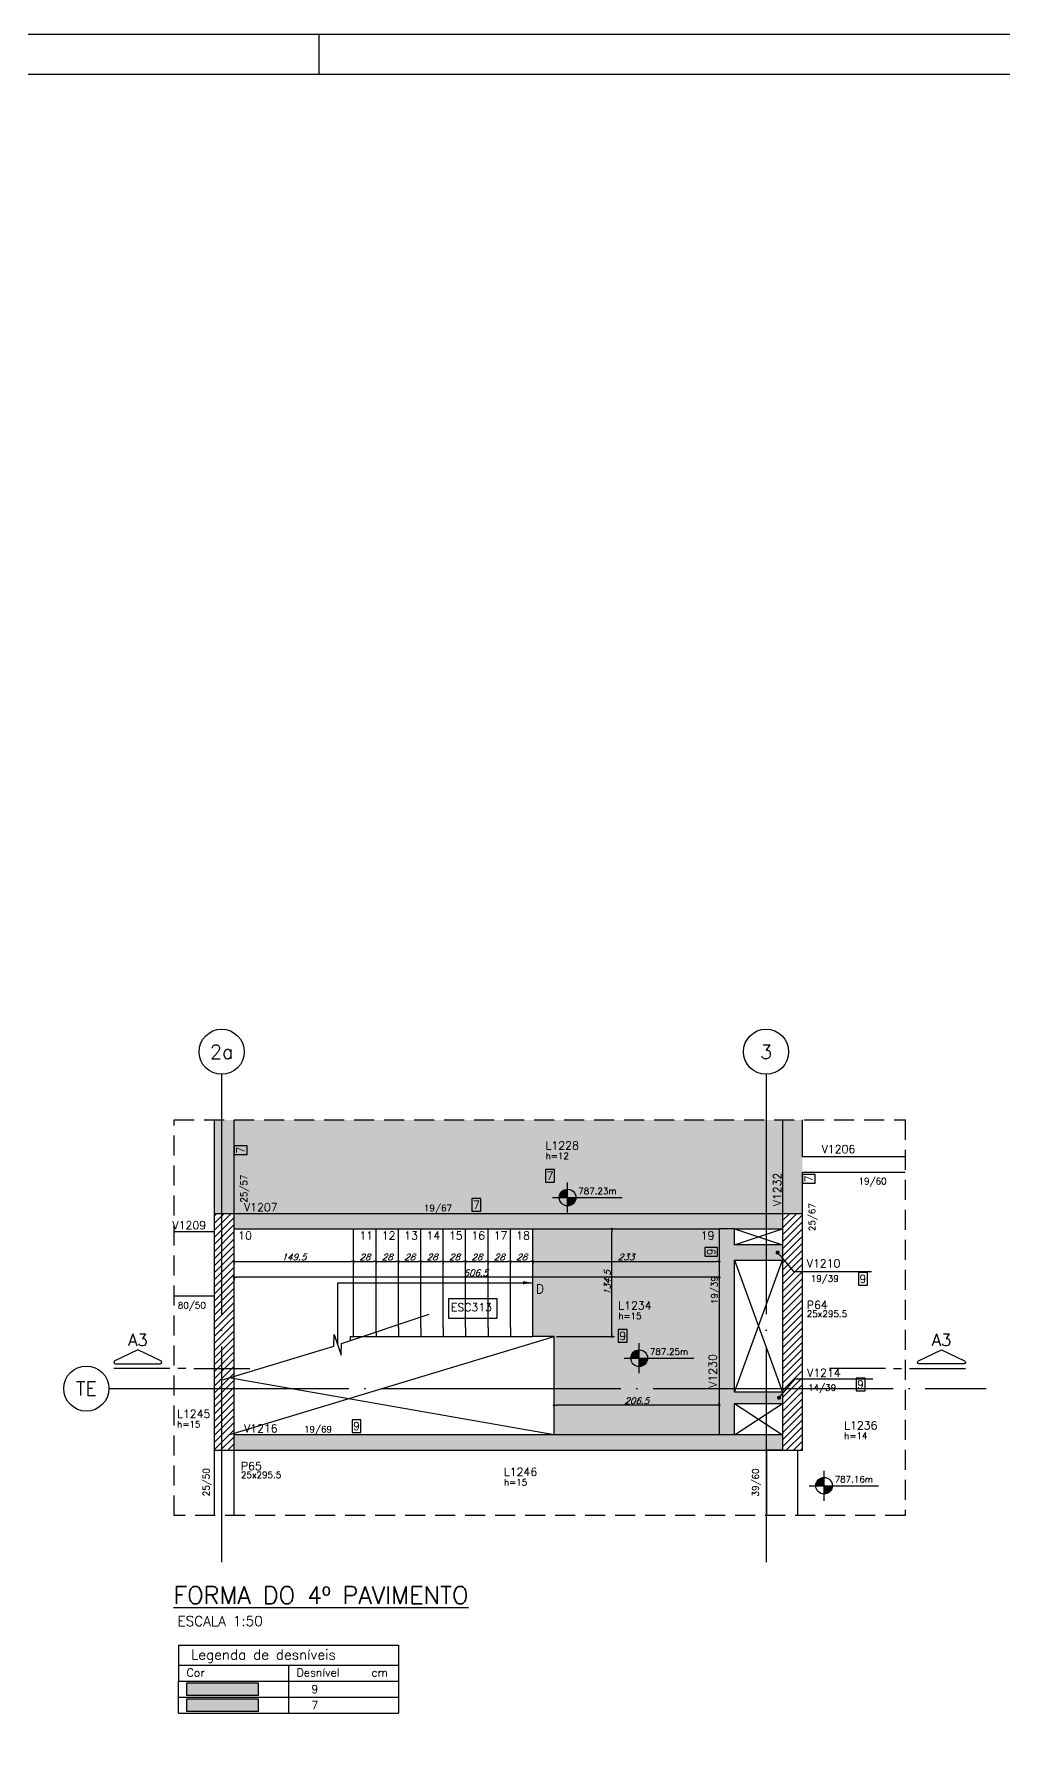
# Model space of a CAD drawing. Header units: millimetres. Extents: x 7530 to 14400, y -7174 to -2969.
# Drawn here: x 12194 to 13406, y -5109 to -2969 of the extents above; entities that cross this region are included whole.
import ezdxf
from ezdxf import colors
from ezdxf.entities.mleader import LeaderData, LeaderLine
from ezdxf.enums import TextEntityAlignment as Align
from ezdxf.math import Vec2, Vec3

# ---------------------------------------------------------------- set-up
doc = ezdxf.new("R2010")
doc.units = ezdxf.units.MM
doc.header["$LTSCALE"] = 50
doc.header["$PDMODE"] = 3
doc.linetypes.add('DASHED', pattern=[0.75, 0.5, -0.25])
doc.linetypes.add('EIXO', pattern=[6.8, 6, -0.4, 0, -0.4])
for name, color, linetype in [('242', 3, 'Continuous'), ('AR-TEXTO_REGUA 120_1-200', 4, 'Continuous'), ('F-AUX-RED', 1, 'Continuous'), ('F-CORTE-INDICAÇÃO', 4, 'Continuous'), ('F-COTAS', 106, 'Continuous'), ('F-DESNIVEL-1', 254, 'Continuous'), ('F-EIXO', 12, 'EIXO'), ('F-ESC NUM', 2, 'Continuous'), ('F-ESC-PROJ', 1, 'Continuous'), ('F-ESCADAS', 2, 'Continuous'), ('F-LAJES', 3, 'Continuous'), ('F-LAJES-DIM', 2, 'Continuous'), ('F-LAJES-NOME', 4, 'Continuous'), ('F-MARGEM', 1, 'Continuous'), ('F-NÍVEL-PLANTA', 2, 'Continuous'), ('F-PILARES-DIM', 172, 'Continuous'), ('F-PILARES-HACH', 174, 'Continuous'), ('F-PILARES-NOME', 170, 'Continuous'), ('F-PILARES-S', 170, 'Continuous'), ('F-TABELA-NÍVEIS', 1, 'Continuous'), ('F-TEXTO', 6, 'Continuous'), ('F-TEXTO ESCADA', 2, 'Continuous'), ('F-TEXTO-YELLOW', 2, 'Continuous'), ('F-VIGAS', 3, 'Continuous'), ('F-VIGAS-DIM', 2, 'Continuous'), ('F-VIGAS-NOME', 4, 'Continuous'), ('F-VÃO', 1, 'Continuous')]:
    doc.layers.add(name, color=color, linetype=linetype)
doc.layers.add('F-DESNIVEL-2', color=7, linetype='Continuous', true_color=0xffd1e8)
doc.styles.add('5385-ARQ-PB-BAS-PLA-TER-TORRE-A-106-TXT$0$R60-75', font='romans.shx', dxfattribs={"height": 0.1125})
doc.styles.add('CP-TEXT-INCL', font='romans.shx', dxfattribs={"oblique": 20})
doc.styles.add('MCP', font='romans.shx')
doc.styles.add('REGUA-120-esc1_200', font='simplex.shx', dxfattribs={"height": 0.6})
doc.styles.add('ROMANS', font='romans.shx')
doc.styles.get("Standard").update_dxf_attribs({"font": 'romans.shx'})
doc.dimstyles.new('CP-COTAS-50', dxfattribs={"dimscale": 0.64, "dimtxt": 12.5, "dimasz": 5, "dimexe": 5, "dimexo": 5, "dimgap": 2.5, "dimtad": 1, "dimdec": 1, "dimdsep": 46, "dimtxsty": 'CP-TEXT-INCL', "dimblk1": 'DOT', "dimblk2": 'DOT', "dimsah": 1, "dimcen": 9, "dimclrd": 256, "dimclre": 256, "dimclrt": 256, "dimadec": 0, "dimazin": 0, "dimtfac": 1, "dimtdec": 1, "dimtmove": 2, "dimatfit": 3, "dimldrblk": 'DOT', "dimfxl": 5, "dimtolj": 1, "dimarcsym": 0})
pattern_1 = [(45, (14368.322, -4865.3966), (-4.419417, 4.419417), [])]

# ---------------------------------------------------------------- blocks, each defined once
blk = doc.blocks.new('*U20')
at = {"layer": 'F-EIXO'}
blk.add_line((0, 0), (0, -609.8), dxfattribs=at)
at = {"layer": 'F-EIXO', "color": 2, "linetype": 'Continuous'}
blk.add_circle((0, 28.2), 28.2, dxfattribs=at)
at = {"layer": 'F-TEXTO', "style": 'ROMANS'}
blk.add_attdef('EIXO', text='', height=17.5, rotation=360, dxfattribs=at).set_placement((0, 28.2), align=Align.MIDDLE_CENTER)
blk = doc.blocks.new('*U21')
at = {"layer": 'F-EIXO'}
blk.add_line((0, 0), (1096.5, 0), dxfattribs=at)
at = {"layer": 'F-EIXO', "color": 2, "linetype": 'Continuous'}
blk.add_circle((-28.2, 0), 28.2, dxfattribs=at)
at = {"layer": 'F-TEXTO', "style": 'ROMANS'}
blk.add_attdef('EIXO', text='', height=17.5, dxfattribs=at).set_placement((-28.2, 0), align=Align.MIDDLE_CENTER)
blk = doc.blocks.new('*U22')
at = {"layer": 'F-EIXO'}
blk.add_line((0, 0), (0, -609.8), dxfattribs=at)
at = {"layer": 'F-EIXO', "color": 2, "linetype": 'Continuous'}
blk.add_circle((0, 28.2), 28.2, dxfattribs=at)
at = {"layer": 'F-TEXTO', "style": 'ROMANS'}
blk.add_attdef('EIXO', text='', height=17.5, rotation=360, dxfattribs=at).set_placement((0, 28.2), align=Align.MIDDLE_CENTER)
blk = doc.blocks.new('*U7')
at = {"layer": 'F-CORTE-INDICAÇÃO'}
for p, q in [((-100, 0), (-170, 0)), ((-80, 0), (-90, 0)), ((-70, 0), (0, 0))]:
    blk.add_line(p, q, dxfattribs=at)
blk.add_lwpolyline([(-112, 6, 0.802585), (-111.2, 9.8), (-140, 23.3), (-168.8, 9.8, 0.802585), (-168, 6)], format="xyb", close=True, dxfattribs=at)
at = {"layer": 'F-CORTE-INDICAÇÃO', "style": 'ROMANS'}
blk.add_attdef('CORTE', text='', height=15, dxfattribs=at).set_placement((-140, 35.8), align=Align.MIDDLE_CENTER)
at = {"layer": 'F-CORTE-INDICAÇÃO', "color": 2, "style": 'ROMANS'}
blk.add_attdef('FOLHA', text='', height=12, dxfattribs=at).set_placement((-140, -10), align=Align.MIDDLE_CENTER)
blk = doc.blocks.new('*U12')
at = {"layer": 'F-LAJES-DIM', "color": 1}
blk.add_lwpolyline([(0, 0), (11, 0), (11, 16), (0, 16)], close=True, dxfattribs=at)
at = {"layer": 'F-LAJES-DIM', "style": 'MCP'}
blk.add_attdef('DIM', text='', height=10, dxfattribs=at).set_placement((5.5, 8), align=Align.MIDDLE_CENTER)
blk = doc.blocks.new('*U13')
at = {"layer": 'F-VIGAS-DIM', "color": 1}
blk.add_lwpolyline([(0, 0), (11, 0), (11, 16), (0, 16)], close=True, dxfattribs=at)
at = {"layer": 'F-VIGAS-DIM', "style": 'MCP'}
blk.add_attdef('DIM', text='', height=10, dxfattribs=at).set_placement((5.5, 8), align=Align.MIDDLE_CENTER)
blk = doc.blocks.new('Nível - Planta')
at = {"layer": 'F-NÍVEL-PLANTA'}
h = blk.add_hatch(color=71, dxfattribs=at)
h.paths.add_polyline_path([(0, 0), (0, 0.26, 0.414214), (-0.26, 0)])
h.paths.add_polyline_path([(0.26, 0), (0, 0), (0, -0.26, 0.414214)])
for p, q in [((-0.469, 0), (1.704, 0)), ((0, -0.469), (0, 0.469))]:
    blk.add_line(p, q, dxfattribs=at)
blk.add_circle((0, 0), 0.26, dxfattribs=at)
at = {"layer": 'F-TEXTO', "color": 3, "style": 'MCP'}
blk.add_attdef('NÍVEL', (0.333, 0.102), '', height=0.2, dxfattribs=at)
blk = doc.blocks.new('_DOT')
at = {"color": 0, "linetype": 'ByBlock'}
blk.add_line((-0.5, 0), (-1, 0), dxfattribs=at)
at = {"color": 0, "linetype": 'ByBlock', "const_width": 0.5}
blk.add_lwpolyline([(-0.25, 0, 1), (0.25, 0, 1)], format="xyb", close=True, dxfattribs=at)
blk = doc.blocks.new('*D138')
at = {"layer": 'DEFPOINTS', "color": 0, "transparency": 16777216}
for p in [(12443.8, -4501.8), (12593.3, -4501.8), (12593.3, -4502.6)]:
    blk.add_point(p, dxfattribs=at)
at = {"layer": 'F-COTAS', "lineweight": -2, "transparency": 16777216}
for p, q in [((12443.8, -4505), (12443.8, -4505.8)), ((12447, -4502.6), (12590.1, -4502.6)), ((12593.3, -4505), (12593.3, -4505.8))]:
    blk.add_line(p, q, dxfattribs=at)
at = {"layer": 'F-COTAS', "lineweight": -2, "transparency": 16777216, "xscale": 3.2, "yscale": 3.2, "zscale": 3.2, "rotation": 180}
blk.add_blockref('_DOT', (12443.8, -4502.6), dxfattribs=at)
at = {"layer": 'F-COTAS', "lineweight": -2, "transparency": 16777216, "xscale": 3.2, "yscale": 3.2, "zscale": 3.2}
blk.add_blockref('_DOT', (12593.3, -4502.6), dxfattribs=at)
at = {"layer": 'F-COTAS', "transparency": 16777216, "insert": (12518.6, -4497), "char_height": 8, "attachment_point": 5, "style": 'CP-TEXT-INCL'}
blk.add_mtext('\\A1;149.5', dxfattribs=at)
blk = doc.blocks.new('*D139')
at = {"layer": 'DEFPOINTS', "color": 0, "transparency": 16777216}
for p in [(12593.3, -4501.8), (12621.3, -4502.6), (12621.3, -4502.6)]:
    blk.add_point(p, dxfattribs=at)
at = {"layer": 'F-COTAS', "lineweight": -2, "transparency": 16777216}
for p, q in [((12593.3, -4505), (12593.3, -4505.8)), ((12596.5, -4502.6), (12618.1, -4502.6))]:
    blk.add_line(p, q, dxfattribs=at)
at = {"layer": 'F-COTAS', "lineweight": -2, "transparency": 16777216, "xscale": 3.2, "yscale": 3.2, "zscale": 3.2, "rotation": 180}
blk.add_blockref('_DOT', (12593.3, -4502.6), dxfattribs=at)
at = {"layer": 'F-COTAS', "lineweight": -2, "transparency": 16777216, "xscale": 3.2, "yscale": 3.2, "zscale": 3.2}
blk.add_blockref('_DOT', (12621.3, -4502.6), dxfattribs=at)
at = {"layer": 'F-COTAS', "transparency": 16777216, "insert": (12607.3, -4497), "char_height": 8, "attachment_point": 5, "style": 'CP-TEXT-INCL'}
blk.add_mtext('\\A1;28', dxfattribs=at)
blk = doc.blocks.new('*D140')
at = {"layer": 'DEFPOINTS', "color": 0, "transparency": 16777216}
for p in [(12677.3, -4501.8), (12705.3, -4502.6), (12705.3, -4502.6)]:
    blk.add_point(p, dxfattribs=at)
at = {"layer": 'F-COTAS', "lineweight": -2, "transparency": 16777216}
for p, q in [((12677.3, -4505), (12677.3, -4505.8)), ((12680.5, -4502.6), (12702.1, -4502.6))]:
    blk.add_line(p, q, dxfattribs=at)
at = {"layer": 'F-COTAS', "lineweight": -2, "transparency": 16777216, "xscale": 3.2, "yscale": 3.2, "zscale": 3.2, "rotation": 180}
blk.add_blockref('_DOT', (12677.3, -4502.6), dxfattribs=at)
at = {"layer": 'F-COTAS', "lineweight": -2, "transparency": 16777216, "xscale": 3.2, "yscale": 3.2, "zscale": 3.2}
blk.add_blockref('_DOT', (12705.3, -4502.6), dxfattribs=at)
at = {"layer": 'F-COTAS', "transparency": 16777216, "insert": (12691.3, -4497), "char_height": 8, "attachment_point": 5, "style": 'CP-TEXT-INCL'}
blk.add_mtext('\\A1;28', dxfattribs=at)
blk = doc.blocks.new('*D141')
at = {"layer": 'DEFPOINTS', "color": 0, "transparency": 16777216}
for p in [(12705.3, -4501.8), (12733.3, -4502.6), (12733.3, -4502.6)]:
    blk.add_point(p, dxfattribs=at)
at = {"layer": 'F-COTAS', "lineweight": -2, "transparency": 16777216}
for p, q in [((12705.3, -4505), (12705.3, -4505.8)), ((12708.5, -4502.6), (12730.1, -4502.6))]:
    blk.add_line(p, q, dxfattribs=at)
at = {"layer": 'F-COTAS', "lineweight": -2, "transparency": 16777216, "xscale": 3.2, "yscale": 3.2, "zscale": 3.2, "rotation": 180}
blk.add_blockref('_DOT', (12705.3, -4502.6), dxfattribs=at)
at = {"layer": 'F-COTAS', "lineweight": -2, "transparency": 16777216, "xscale": 3.2, "yscale": 3.2, "zscale": 3.2}
blk.add_blockref('_DOT', (12733.3, -4502.6), dxfattribs=at)
at = {"layer": 'F-COTAS', "transparency": 16777216, "insert": (12719.3, -4497), "char_height": 8, "attachment_point": 5, "style": 'CP-TEXT-INCL'}
blk.add_mtext('\\A1;28', dxfattribs=at)
blk = doc.blocks.new('*D142')
at = {"layer": 'DEFPOINTS', "color": 0, "transparency": 16777216}
for p in [(12733.3, -4501.8), (12761.3, -4502.6), (12761.3, -4502.6)]:
    blk.add_point(p, dxfattribs=at)
at = {"layer": 'F-COTAS', "lineweight": -2, "transparency": 16777216}
for p, q in [((12733.3, -4505), (12733.3, -4505.8)), ((12736.5, -4502.6), (12758.1, -4502.6))]:
    blk.add_line(p, q, dxfattribs=at)
at = {"layer": 'F-COTAS', "lineweight": -2, "transparency": 16777216, "xscale": 3.2, "yscale": 3.2, "zscale": 3.2, "rotation": 180}
blk.add_blockref('_DOT', (12733.3, -4502.6), dxfattribs=at)
at = {"layer": 'F-COTAS', "lineweight": -2, "transparency": 16777216, "xscale": 3.2, "yscale": 3.2, "zscale": 3.2}
blk.add_blockref('_DOT', (12761.3, -4502.6), dxfattribs=at)
at = {"layer": 'F-COTAS', "transparency": 16777216, "insert": (12747.3, -4497), "char_height": 8, "attachment_point": 5, "style": 'CP-TEXT-INCL'}
blk.add_mtext('\\A1;28', dxfattribs=at)
blk = doc.blocks.new('*D143')
at = {"layer": 'DEFPOINTS', "color": 0, "transparency": 16777216}
for p in [(12761.3, -4501.8), (12789.3, -4502.6), (12789.3, -4502.6)]:
    blk.add_point(p, dxfattribs=at)
at = {"layer": 'F-COTAS', "lineweight": -2, "transparency": 16777216}
for p, q in [((12761.3, -4505), (12761.3, -4505.8)), ((12764.5, -4502.6), (12786.1, -4502.6))]:
    blk.add_line(p, q, dxfattribs=at)
at = {"layer": 'F-COTAS', "lineweight": -2, "transparency": 16777216, "xscale": 3.2, "yscale": 3.2, "zscale": 3.2, "rotation": 180}
blk.add_blockref('_DOT', (12761.3, -4502.6), dxfattribs=at)
at = {"layer": 'F-COTAS', "lineweight": -2, "transparency": 16777216, "xscale": 3.2, "yscale": 3.2, "zscale": 3.2}
blk.add_blockref('_DOT', (12789.3, -4502.6), dxfattribs=at)
at = {"layer": 'F-COTAS', "transparency": 16777216, "insert": (12775.3, -4497), "char_height": 8, "attachment_point": 5, "style": 'CP-TEXT-INCL'}
blk.add_mtext('\\A1;28', dxfattribs=at)
blk = doc.blocks.new('*D144')
at = {"layer": 'DEFPOINTS', "color": 0, "transparency": 16777216}
for p in [(12789.3, -4501.8), (12817.3, -4502.6), (12817.3, -4502.6)]:
    blk.add_point(p, dxfattribs=at)
at = {"layer": 'F-COTAS', "lineweight": -2, "transparency": 16777216}
for p, q in [((12789.3, -4505), (12789.3, -4505.8)), ((12792.5, -4502.6), (12814.1, -4502.6))]:
    blk.add_line(p, q, dxfattribs=at)
at = {"layer": 'F-COTAS', "lineweight": -2, "transparency": 16777216, "xscale": 3.2, "yscale": 3.2, "zscale": 3.2, "rotation": 180}
blk.add_blockref('_DOT', (12789.3, -4502.6), dxfattribs=at)
at = {"layer": 'F-COTAS', "lineweight": -2, "transparency": 16777216, "xscale": 3.2, "yscale": 3.2, "zscale": 3.2}
blk.add_blockref('_DOT', (12817.3, -4502.6), dxfattribs=at)
at = {"layer": 'F-COTAS', "transparency": 16777216, "insert": (12803.3, -4497), "char_height": 8, "attachment_point": 5, "style": 'CP-TEXT-INCL'}
blk.add_mtext('\\A1;28', dxfattribs=at)
blk = doc.blocks.new('*D145')
at = {"layer": 'DEFPOINTS', "color": 0, "transparency": 16777216}
for p in [(12817.3, -4499.5), (13050.3, -4502.6), (13050.3, -4502.6)]:
    blk.add_point(p, dxfattribs=at)
at = {"layer": 'F-COTAS', "lineweight": -2, "transparency": 16777216}
for p, q in [((12817.3, -4502.7), (12817.3, -4505.8)), ((12820.5, -4502.6), (13047.1, -4502.6))]:
    blk.add_line(p, q, dxfattribs=at)
at = {"layer": 'F-COTAS', "lineweight": -2, "transparency": 16777216, "xscale": 3.2, "yscale": 3.2, "zscale": 3.2, "rotation": 180}
blk.add_blockref('_DOT', (12817.3, -4502.6), dxfattribs=at)
at = {"layer": 'F-COTAS', "lineweight": -2, "transparency": 16777216, "xscale": 3.2, "yscale": 3.2, "zscale": 3.2}
blk.add_blockref('_DOT', (13050.3, -4502.6), dxfattribs=at)
at = {"layer": 'F-COTAS', "transparency": 16777216, "insert": (12933.8, -4497), "char_height": 8, "attachment_point": 5, "style": 'CP-TEXT-INCL'}
blk.add_mtext('\\A1;233', dxfattribs=at)
blk = doc.blocks.new('*D146')
at = {"layer": 'DEFPOINTS', "color": 0, "transparency": 16777216}
for p in [(12443.8, -4519.6), (12443.8, -4522.3), (13050.3, -4519.6)]:
    blk.add_point(p, dxfattribs=at)
at = {"layer": 'F-COTAS', "lineweight": -2, "transparency": 16777216}
for p, q in [((12443.8, -4522.8), (12443.8, -4525.5)), ((13047.1, -4522.3), (12447, -4522.3)), ((13050.3, -4522.8), (13050.3, -4525.5))]:
    blk.add_line(p, q, dxfattribs=at)
at = {"layer": 'F-COTAS', "lineweight": -2, "transparency": 16777216, "xscale": 3.2, "yscale": 3.2, "zscale": 3.2, "rotation": 180}
blk.add_blockref('_DOT', (12443.8, -4522.3), dxfattribs=at)
at = {"layer": 'F-COTAS', "lineweight": -2, "transparency": 16777216, "xscale": 3.2, "yscale": 3.2, "zscale": 3.2}
blk.add_blockref('_DOT', (13050.3, -4522.3), dxfattribs=at)
at = {"layer": 'F-COTAS', "transparency": 16777216, "insert": (12745.9, -4516.7), "char_height": 8, "attachment_point": 5, "style": 'CP-TEXT-INCL'}
blk.add_mtext('\\A1;606.5', dxfattribs=at)
blk = doc.blocks.new('*D147')
at = {"layer": 'DEFPOINTS', "color": 0, "transparency": 16777216}
for p in [(12843.8, -4682.2), (12843.8, -4686.3), (13050.3, -4686.3)]:
    blk.add_point(p, dxfattribs=at)
at = {"layer": 'F-COTAS', "lineweight": -2, "transparency": 16777216}
for p, q in [((12843.8, -4683.1), (12843.8, -4679)), ((13047.1, -4682.2), (12847, -4682.2)), ((13050.3, -4683.1), (13050.3, -4679))]:
    blk.add_line(p, q, dxfattribs=at)
at = {"layer": 'F-COTAS', "lineweight": -2, "transparency": 16777216, "xscale": 3.2, "yscale": 3.2, "zscale": 3.2, "rotation": 180}
blk.add_blockref('_DOT', (12843.8, -4682.2), dxfattribs=at)
at = {"layer": 'F-COTAS', "lineweight": -2, "transparency": 16777216, "xscale": 3.2, "yscale": 3.2, "zscale": 3.2}
blk.add_blockref('_DOT', (13050.3, -4682.2), dxfattribs=at)
at = {"layer": 'F-COTAS', "transparency": 16777216, "insert": (12947.1, -4676.6), "char_height": 8, "attachment_point": 5, "style": 'CP-TEXT-INCL'}
blk.add_mtext('\\A1;206.5', dxfattribs=at)
blk = doc.blocks.new('*D148')
at = {"layer": 'DEFPOINTS', "color": 0, "transparency": 16777216}
for p in [(12649.3, -4501.8), (12677.3, -4502.6), (12677.3, -4502.6)]:
    blk.add_point(p, dxfattribs=at)
at = {"layer": 'F-COTAS', "lineweight": -2, "transparency": 16777216}
for p, q in [((12649.3, -4505), (12649.3, -4505.8)), ((12652.5, -4502.6), (12674.1, -4502.6))]:
    blk.add_line(p, q, dxfattribs=at)
at = {"layer": 'F-COTAS', "lineweight": -2, "transparency": 16777216, "xscale": 3.2, "yscale": 3.2, "zscale": 3.2, "rotation": 180}
blk.add_blockref('_DOT', (12649.3, -4502.6), dxfattribs=at)
at = {"layer": 'F-COTAS', "lineweight": -2, "transparency": 16777216, "xscale": 3.2, "yscale": 3.2, "zscale": 3.2}
blk.add_blockref('_DOT', (12677.3, -4502.6), dxfattribs=at)
at = {"layer": 'F-COTAS', "transparency": 16777216, "insert": (12663.3, -4497), "char_height": 8, "attachment_point": 5, "style": 'CP-TEXT-INCL'}
blk.add_mtext('\\A1;28', dxfattribs=at)
blk = doc.blocks.new('*D149')
at = {"layer": 'DEFPOINTS', "color": 0, "transparency": 16777216}
for p in [(12621.3, -4501.8), (12649.3, -4502.6), (12649.3, -4502.6)]:
    blk.add_point(p, dxfattribs=at)
at = {"layer": 'F-COTAS', "lineweight": -2, "transparency": 16777216}
for p, q in [((12621.3, -4505), (12621.3, -4505.8)), ((12624.5, -4502.6), (12646.1, -4502.6))]:
    blk.add_line(p, q, dxfattribs=at)
at = {"layer": 'F-COTAS', "lineweight": -2, "transparency": 16777216, "xscale": 3.2, "yscale": 3.2, "zscale": 3.2, "rotation": 180}
blk.add_blockref('_DOT', (12621.3, -4502.6), dxfattribs=at)
at = {"layer": 'F-COTAS', "lineweight": -2, "transparency": 16777216, "xscale": 3.2, "yscale": 3.2, "zscale": 3.2}
blk.add_blockref('_DOT', (12649.3, -4502.6), dxfattribs=at)
at = {"layer": 'F-COTAS', "transparency": 16777216, "insert": (12635.3, -4497), "char_height": 8, "attachment_point": 5, "style": 'CP-TEXT-INCL'}
blk.add_mtext('\\A1;28', dxfattribs=at)
blk = doc.blocks.new('*D150')
at = {"layer": 'DEFPOINTS', "color": 0, "transparency": 16777216}
for p in [(12899.8, -4461.9), (12916.1, -4461.9), (12843.8, -4596.4)]:
    blk.add_point(p, dxfattribs=at)
at = {"layer": 'F-COTAS', "lineweight": -2, "transparency": 16777216}
for p, q in [((12903, -4461.9), (12919.3, -4461.9)), ((12916.1, -4593.2), (12916.1, -4465.1)), ((12847, -4596.4), (12919.3, -4596.4))]:
    blk.add_line(p, q, dxfattribs=at)
at = {"layer": 'F-COTAS', "lineweight": -2, "transparency": 16777216, "xscale": 3.2, "yscale": 3.2, "zscale": 3.2}
for p, rotation in [((12916.1, -4461.9), 90), ((12916.1, -4596.4), 270)]:
    blk.add_blockref('_DOT', p, dxfattribs=dict(at, rotation=rotation))
at = {"layer": 'F-COTAS', "transparency": 16777216, "insert": (12910.5, -4529.1), "char_height": 8, "attachment_point": 5, "rotation": 90, "style": 'CP-TEXT-INCL'}
blk.add_mtext('\\A1;134.5', dxfattribs=at)
blk = doc.blocks.new('A0-1L')
at = {"layer": 'F-MARGEM', "color": 2}
for p, q in [((0, 84.1), (137.4, 84.1)), ((100.4, 84.1), (100.4, 83.1)), ((100.4, 84.1), (100.4, 83.1))]:
    blk.add_line(p, q, dxfattribs=at)
blk.add_lwpolyline([(0, 84.1), (137.4, 84.1), (137.4, 0), (0, 0)], close=True, dxfattribs=at)
at = {"layer": 'F-MARGEM', "color": 7}
blk.add_lwpolyline([(2.5, 83.1), (136.4, 83.1), (136.4, 1), (2.5, 1)], close=True, dxfattribs=at)

msp = doc.modelspace()

# ---------------------------------------------------------------- hatches: boundary and pattern name
at = {"layer": 'F-DESNIVEL-1', "linetype": 'Continuous'}
h = msp.add_hatch(color=256, dxfattribs=at)
h.dxf.hatch_style = 1
h.paths.add_polyline_path([(12817.322, -4596.397), (12817.322, -4461.897), (13050.322, -4461.897), (13050.322, -4719.397), (12843.822, -4719.397), (12843.822, -4596.397)])
at = {"layer": 'F-PILARES-HACH', "linetype": 'Continuous'}
h = msp.add_hatch(dxfattribs=at)
h.set_pattern_fill('ANSI31', color=256, scale=50, style=0)
h.set_pattern_definition(pattern_1)
h.paths.add_polyline_path([(12418.822, -4738.397), (12443.822, -4738.397), (12443.822, -4442.897), (12418.822, -4442.897)], flags=16)
h = msp.add_hatch(dxfattribs=at)
h.set_pattern_fill('ANSI31', color=256, scale=50, style=0)
h.set_pattern_definition(pattern_1)
h.paths.add_polyline_path([(13129.322, -4738.397), (13154.322, -4738.397), (13154.322, -4442.897), (13129.322, -4442.897)], flags=16)

# ---------------------------------------------------------------- linework, layer by layer
at = {"layer": '242', "linetype": 'Continuous'}
for p, q in [((12431.322, -4590.647), (12431.322, -4590.647)), ((13141.822, -4590.647), (13141.822, -4590.647))]:
    msp.add_line(p, q, dxfattribs=at)
at = {"layer": 'F-AUX-RED'}
for p, q in [((12573.495, -4606.737), (12573.495, -4529.147)), ((12573.495, -4529.147), (12816.822, -4529.147))]:
    msp.add_line(p, q, dxfattribs=at)
at = {"layer": 'F-AUX-RED', "color": 1, "linetype": 'DASHED'}
msp.add_lwpolyline([(12369.028, -4325.639), (13282.649, -4325.639), (13282.649, -4819.927), (12369.028, -4819.927)], close=True, dxfattribs=at)
at = {"layer": 'F-AUX-RED'}
msp.add_solid([(12804.822, -4527.147), (12816.822, -4529.147), (12804.822, -4531.147)], dxfattribs=at)
at = {"layer": 'F-DESNIVEL-1', "linetype": 'Continuous'}
for points in [[(13069.322, -4491.397), (13069.322, -4461.897), (13050.322, -4461.897)], [(13069.322, -4491.397), (13050.322, -4461.897), (13050.322, -4491.397)], [(13050.322, -4461.897), (13050.322, -4719.397), (13050.322, -4461.897)], [(13050.322, -4461.897), (13050.322, -4719.397), (13050.322, -4672.897)], [(13050.322, -4461.897), (13050.322, -4672.897), (13050.322, -4461.897)], [(13050.322, -4461.897), (13050.322, -4672.897), (13050.322, -4491.397)], [(13050.322, -4461.897), (13050.322, -4491.397), (13050.322, -4461.897)], [(13069.322, -4672.897), (13069.322, -4491.397), (13050.322, -4491.397)], [(13069.322, -4672.897), (13050.322, -4491.397), (13050.322, -4672.897)], [(13069.322, -4491.397), (13050.322, -4491.397), (13069.322, -4491.397)], [(13069.322, -4500.897), (13129.222, -4500.897), (13129.222, -4481.897)], [(13069.322, -4500.897), (13129.222, -4481.897), (13069.322, -4481.897)], [(13069.322, -4500.897), (13069.322, -4481.897), (13069.322, -4500.897)], [(13069.322, -4679.897), (13129.222, -4679.897), (13129.222, -4665.897)], [(13069.322, -4679.897), (13129.222, -4665.897), (13069.322, -4665.897)], [(13069.322, -4679.897), (13069.322, -4665.897), (13069.322, -4679.897)], [(13069.322, -4719.397), (13069.322, -4672.897), (13050.322, -4672.897)], [(13069.322, -4719.397), (13050.322, -4672.897), (13050.322, -4719.397)], [(13069.322, -4672.897), (13050.322, -4672.897), (13069.322, -4672.897)], [(13059.822, -4738.397), (13059.822, -4719.397), (12443.922, -4719.397)], [(13059.822, -4738.397), (12443.922, -4719.397), (12443.922, -4738.397)], [(13069.322, -4719.397), (13050.322, -4719.397), (13069.322, -4719.397)], [(13059.822, -4738.397), (13129.222, -4738.397), (13129.222, -4719.397)], [(13059.822, -4738.397), (13129.222, -4719.397), (13059.822, -4719.397)], [(13059.822, -4738.397), (13059.822, -4719.397), (13059.822, -4738.397)], [(13059.822, -4738.397), (12443.922, -4738.397), (13059.822, -4738.397)]]:
    msp.add_solid(points, dxfattribs=at)
at = {"layer": 'F-DESNIVEL-1'}
for points in [[(12384.527, -5044.535), (12474.527, -5044.535), (12474.527, -5029.535)], [(12384.527, -5044.535), (12474.527, -5029.535), (12384.527, -5029.535)], [(12384.527, -5044.535), (12384.527, -5029.535), (12384.527, -5044.535)]]:
    msp.add_solid(points, dxfattribs=at)
at = {"layer": 'F-DESNIVEL-2', "linetype": 'Continuous'}
for points in [[(12418.822, -4442.797), (12443.822, -4442.797), (12443.822, -4325.639)], [(12418.822, -4442.797), (12443.822, -4325.639), (12418.822, -4325.639)], [(12418.822, -4442.797), (12418.822, -4325.639), (12418.822, -4442.797)], [(13059.822, -4442.897), (12645.822, -4325.539), (12443.822, -4442.897)], [(12443.822, -4442.897), (12645.822, -4325.539), (12443.822, -4325.539)], [(12443.822, -4442.897), (12443.822, -4325.539), (12443.822, -4442.897)], [(13059.822, -4442.897), (12892.322, -4325.539), (12645.822, -4325.539)], [(13059.822, -4442.897), (12645.822, -4325.539), (13059.822, -4442.897)], [(13059.822, -4442.897), (13129.322, -4325.539), (12892.322, -4325.539)], [(13059.822, -4442.897), (12892.322, -4325.539), (13059.822, -4442.897)], [(13059.822, -4442.897), (13129.322, -4381.397), (13129.322, -4325.539)], [(13059.822, -4442.897), (13129.322, -4325.539), (13059.822, -4442.897)], [(13154.322, -4381.397), (13154.322, -4325.639), (13129.322, -4325.639)], [(13154.322, -4381.397), (13129.322, -4325.639), (13129.322, -4381.397)], [(13059.822, -4442.897), (13129.322, -4442.897), (13129.322, -4381.397)], [(13059.822, -4442.897), (13129.322, -4381.397), (13059.822, -4442.897)], [(13154.322, -4381.397), (13129.322, -4381.397), (13129.322, -4442.797)], [(13154.322, -4381.397), (13129.322, -4442.797), (13154.322, -4442.797)], [(13154.322, -4381.397), (13129.322, -4381.397), (13154.322, -4381.397)], [(13154.322, -4381.397), (13154.322, -4442.797), (13154.322, -4381.397)], [(13059.822, -4442.897), (12443.822, -4442.897), (13059.822, -4442.897)], [(13059.822, -4461.897), (13059.822, -4442.897), (12443.922, -4442.897)], [(13059.822, -4461.897), (12443.922, -4442.897), (12443.922, -4461.897)], [(13059.822, -4461.897), (13129.222, -4461.897), (13129.222, -4442.897)], [(13059.822, -4461.897), (13129.222, -4442.897), (13059.822, -4442.897)], [(13059.822, -4461.897), (13059.822, -4442.897), (13059.822, -4461.897)], [(13059.822, -4461.897), (12443.922, -4461.897), (13059.822, -4461.897)]]:
    msp.add_solid(points, dxfattribs=at)
at = {"layer": 'F-DESNIVEL-2'}
for points in [[(12384.527, -5064.535), (12474.527, -5064.535), (12474.527, -5049.535)], [(12384.527, -5064.535), (12474.527, -5049.535), (12384.527, -5049.535)], [(12384.527, -5064.535), (12384.527, -5049.535), (12384.527, -5064.535)]]:
    msp.add_solid(points, dxfattribs=at)
at = {"layer": 'F-ESC-PROJ'}
msp.add_lwpolyline([(12428.322, -4650.785), (12568.752, -4608.319), (12569.148, -4593.705), (12577.842, -4619.768), (12578.238, -4605.155), (12687.603, -4568.353)], dxfattribs=at)
at = {"layer": 'F-ESCADAS', "linetype": 'Continuous'}
for points in [[(12593.322, -4596.397), (12593.322, -4461.897)], [(12621.322, -4590.225), (12621.322, -4461.897)], [(12649.322, -4584.897), (12649.322, -4461.897)], [(12677.322, -4584.897), (12677.322, -4461.897)], [(12705.322, -4584.897), (12705.322, -4461.897)], [(12733.322, -4584.897), (12733.322, -4461.897)], [(12761.322, -4584.897), (12761.322, -4461.897)], [(12789.322, -4584.897), (12789.322, -4461.897)], [(12817.322, -4584.897), (12817.322, -4461.897)], [(12589.322, -4596.397), (12604.265, -4596.397)], [(12589.322, -4601.425), (12589.322, -4596.397)]]:
    msp.add_lwpolyline(points, dxfattribs=at)
at = {"layer": 'F-ESCADAS'}
for points in [[(12604.265, -4596.397), (12817.322, -4596.397), (12817.322, -4584.897)], [(12621.322, -4590.225), (12621.322, -4596.397)], [(12648.822, -4596.044), (12648.822, -4596.397)], [(12649.322, -4584.897), (12649.322, -4596.397)], [(12677.322, -4584.897), (12677.322, -4596.397)], [(12705.322, -4584.897), (12705.322, -4596.397)], [(12733.322, -4584.897), (12733.322, -4596.397)], [(12761.322, -4584.897), (12761.322, -4596.397)], [(12789.322, -4584.897), (12789.322, -4596.397)]]:
    msp.add_lwpolyline(points, dxfattribs=at)
at = {"layer": 'F-LAJES'}
msp.add_lwpolyline([(12843.822, -4719.397), (12843.822, -4596.397), (12817.322, -4596.397), (12817.322, -4461.897), (13050.322, -4461.897), (13050.322, -4719.397), (12843.822, -4719.397)], dxfattribs=at)
at = {"layer": 'F-PILARES-S', "linetype": 'Continuous'}
for points in [[(12418.822, -4738.397), (12443.822, -4738.397), (12443.822, -4442.897), (12418.822, -4442.897), (12418.822, -4738.397)], [(13129.322, -4738.397), (13154.322, -4738.397), (13154.322, -4442.897), (13129.322, -4442.897), (13129.322, -4738.397)]]:
    msp.add_lwpolyline(points, dxfattribs=at)
at = {"layer": 'F-TABELA-NÍVEIS'}
for p, q in [((12374.527, -4982.035), (12374.527, -5027.035)), ((12374.527, -4982.035), (12649.527, -4982.035)), ((12649.527, -4982.035), (12649.527, -5007.035)), ((12374.527, -5007.035), (12649.527, -5007.035)), ((12512.027, -5007.035), (12512.027, -5027.035)), ((12649.527, -5007.035), (12649.527, -5027.035)), ((12374.527, -5027.035), (12649.527, -5027.035)), ((12374.527, -5047.035), (12374.527, -5027.035)), ((12374.527, -5027.035), (12649.527, -5027.035)), ((12474.527, -5029.535), (12384.527, -5029.535)), ((12384.527, -5029.535), (12384.527, -5044.535)), ((12474.527, -5044.535), (12474.527, -5029.535)), ((12512.027, -5027.035), (12512.027, -5047.035)), ((12649.527, -5027.035), (12649.527, -5047.035)), ((12374.527, -5047.035), (12649.527, -5047.035)), ((12374.527, -5067.035), (12374.527, -5047.035)), ((12384.527, -5044.535), (12474.527, -5044.535)), ((12474.527, -5049.535), (12384.527, -5049.535)), ((12384.527, -5049.535), (12384.527, -5064.535)), ((12474.527, -5064.535), (12474.527, -5049.535)), ((12512.027, -5047.035), (12512.027, -5067.035)), ((12649.527, -5047.035), (12649.527, -5067.035)), ((12374.527, -5067.035), (12649.527, -5067.035)), ((12384.527, -5064.535), (12474.527, -5064.535))]:
    msp.add_line(p, q, dxfattribs=at)
at = {"layer": 'F-TEXTO ESCADA', "color": 1}
msp.add_lwpolyline([(12712.249, -4573.727), (12712.249, -4548.727), (12772.249, -4548.727), (12772.249, -4573.727), (12712.249, -4573.727)], dxfattribs=at)
at = {"layer": 'F-VIGAS'}
for points in [[(12418.822, -4325.639), (12418.822, -4442.897)], [(12443.822, -4442.897), (12443.822, -4325.639)], [(13129.322, -4325.639), (13129.322, -4381.397)], [(13154.322, -4371.897), (13154.322, -4325.639)], [(13129.322, -4381.397), (13129.322, -4442.897)], [(13282.649, -4371.897), (13154.322, -4371.897)], [(13154.322, -4390.897), (13282.649, -4390.897)], [(13154.322, -4442.897), (13154.322, -4390.897)], [(13059.822, -4442.897), (12443.822, -4442.897)], [(13129.322, -4442.897), (13059.822, -4442.897)], [(12418.822, -4465.397), (12369.028, -4465.397)], [(12443.822, -4461.897), (13050.322, -4461.897)], [(13050.322, -4461.897), (13050.322, -4491.397)], [(13069.322, -4461.897), (13050.322, -4461.897)], [(13069.322, -4461.897), (13129.322, -4461.897)], [(13069.322, -4481.897), (13069.322, -4461.897)], [(13050.322, -4491.397), (13050.322, -4672.897)], [(13129.322, -4481.897), (13069.322, -4481.897)], [(13069.322, -4665.897), (13069.322, -4500.897)], [(13069.322, -4500.897), (13129.322, -4500.897)], [(12369.028, -4545.397), (12418.822, -4545.397)], [(13129.322, -4665.897), (13069.322, -4665.897)], [(13050.322, -4672.897), (13050.322, -4719.397)], [(13069.322, -4719.397), (13069.322, -4679.897)], [(13069.322, -4679.897), (13129.322, -4679.897)], [(13050.322, -4719.397), (12443.822, -4719.397)], [(13069.322, -4719.397), (13050.322, -4719.397)], [(13129.322, -4719.397), (13069.322, -4719.397)], [(12418.822, -4738.397), (12418.822, -4819.927)], [(12443.822, -4819.927), (12443.822, -4738.397)], [(12443.822, -4738.397), (13059.822, -4738.397)], [(13059.822, -4738.397), (13129.322, -4738.397)], [(13109.322, -4738.397), (13109.322, -4819.927)], [(13128.322, -4738.397), (13109.322, -4738.397)], [(13148.322, -4819.927), (13148.322, -4738.397)]]:
    msp.add_lwpolyline(points, dxfattribs=at)
at = {"layer": 'F-VÃO'}
for p, q in [((13069.322, -4481.897), (13129.322, -4461.897)), ((13069.322, -4461.897), (13129.322, -4481.897)), ((13069.322, -4665.897), (13129.322, -4500.897)), ((13069.322, -4500.897), (13129.322, -4665.897)), ((13069.322, -4719.397), (13129.322, -4679.897)), ((13069.322, -4679.897), (13129.322, -4719.397))]:
    msp.add_line(p, q, dxfattribs=at)
for points in [[(12437.327, -4719.122), (12843.822, -4596.397)], [(12843.822, -4719.122), (12437.227, -4648.092)]]:
    msp.add_lwpolyline(points, dxfattribs=at)

# ---------------------------------------------------------------- block references
at = {"layer": 'F-CORTE-INDICAÇÃO', "linetype": 'Continuous'}
ref = msp.add_blockref('*U7', (12463.602, -4636.397), dxfattribs=at)
ref.add_attrib('CORTE', 'A3', dxfattribs={"height": 15, "style": 'ROMANS'}).set_placement((12323.602, -4600.633), align=Align.MIDDLE_CENTER)
ref = msp.add_blockref('*U7', (13188.075, -4636.397), dxfattribs=dict(at, xscale=-1))
ref.add_attrib('CORTE', 'A3', dxfattribs={"height": 15, "style": 'ROMANS'}).set_placement((13328.075, -4600.633), align=Align.MIDDLE_CENTER)
at = {"layer": 'F-EIXO', "linetype": 'Continuous'}
for name, p, values in [('*U20', (12428.322, -4268.592), {'EIXO': '2a'}), ('*U22', (13108.822, -4268.592), {'EIXO': '3'}), ('*U21', (12287.353, -4661.397), {'EIXO': 'TE'})]:
    msp.add_blockref(name, p, dxfattribs=at).add_auto_attribs(values)
at = {"layer": 'F-LAJES-DIM', "linetype": 'Continuous'}
for p, values in [((12833.242, -4403.497), {'DIM': '7'}), ((12924.101, -4603.556), {'DIM': '9'})]:
    msp.add_blockref('*U12', p, dxfattribs=at).add_auto_attribs(values)
at = {"layer": 'F-MARGEM', "xscale": 50, "yscale": 50, "zscale": 50}
msp.add_blockref('A0-1L', (7530, -7173.635), dxfattribs=at)
at = {"layer": 'F-NÍVEL-PLANTA', "linetype": 'Continuous', "xscale": 40, "yscale": 40, "zscale": 40}
for p, values in [((12860.715, -4422.614), {'NÍVEL': '787.23m'}), ((12950.232, -4623.424), {'NÍVEL': '787.25m'}), ((13181.265, -4782.861), {'NÍVEL': '787.16m'})]:
    msp.add_blockref('Nível - Planta', p, dxfattribs=at).add_auto_attribs(values)
at = {"layer": 'F-VIGAS-DIM', "linetype": 'Continuous', "rotation": 90}
for p, values in [((12460.071, -4368.922), {'DIM': '7'}), ((13170.307, -4404.639), {'DIM': '7'}), ((13048.178, -4495.866), {'DIM': '9'})]:
    msp.add_blockref('*U13', p, dxfattribs=at).add_auto_attribs(values)
at = {"layer": 'F-VIGAS-DIM', "linetype": 'Continuous'}
for p, values in [((12741.218, -4439.772), {'DIM': '7'}), ((13224.401, -4532.27), {'DIM': '9'}), ((13221.481, -4664.266), {'DIM': '9'}), ((12591.322, -4716.272), {'DIM': '9'})]:
    msp.add_blockref('*U13', p, dxfattribs=at).add_auto_attribs(values)

# ---------------------------------------------------------------- texts
at = {"layer": 'AR-TEXTO_REGUA 120_1-200', "color": 2, "style": 'REGUA-120-esc1_200'}
msp.add_text('ESCALA 1:50', height=12.5, dxfattribs=at).set_placement((12373.156, -4958.272))
at = {"layer": 'F-ESC NUM', "char_height": 10, "width": 122.75925, "attachment_point": 9, "style": '5385-ARQ-PB-BAS-PLA-TER-TORRE-A-106-TXT$0$R60-75'}
for s, insert in [('10', (12466.172, -4475.221)), ('11', (12617.563, -4475.221)), ('12', (12645.563, -4475.221)), ('13', (12673.563, -4475.221)), ('14', (12701.563, -4475.221)), ('15', (12729.563, -4475.221)), ('16', (12757.563, -4475.221)), ('17', (12785.563, -4475.221)), ('18', (12813.563, -4475.221)), ('19', (13044.274, -4475.221))]:
    msp.add_mtext(s, dxfattribs=dict(at, insert=insert))
at = {"layer": 'F-LAJES-DIM', "linetype": 'Continuous', "style": 'MCP'}
for s, p in [('h=12', (12833.242, -4374.597)), ('h=15', (12924.101, -4574.656)), ('h=15', (12372.642, -4710.014)), ('h=14', (13206.482, -4724.466)), ('h=15', (12781.135, -4782.461))]:
    msp.add_text(s, height=8, dxfattribs=at).set_placement(p)
at = {"layer": 'F-LAJES-NOME', "linetype": 'Continuous', "style": 'MCP'}
for s, p in [('L1228', (12833.242, -4362.597)), ('L1234', (12924.101, -4562.656)), ('L1245', (12372.642, -4698.014)), ('L1236', (13206.482, -4712.466)), ('L1246', (12781.135, -4770.461))]:
    msp.add_text(s, height=10, dxfattribs=at).set_placement(p)
at = {"layer": 'F-PILARES-DIM', "linetype": 'Continuous', "style": 'MCP'}
for p in [(13159.733, -4571.918), (12452.393, -4773.27)]:
    msp.add_text('25x295.5', height=8, dxfattribs=at).set_placement(p)
at = {"layer": 'F-PILARES-NOME', "linetype": 'Continuous', "style": 'MCP'}
for s, p in [('P64', (13159.733, -4561.918)), ('P65', (12452.393, -4763.27))]:
    msp.add_text(s, height=10, dxfattribs=at).set_placement(p)
at = {"layer": 'F-TABELA-NÍVEIS', "color": 3, "style": 'MCP'}
msp.add_text('Legenda de desníveis', height=12.5, dxfattribs=at).set_placement((12390.002, -5000.238))
at = {"layer": 'F-TABELA-NÍVEIS', "color": 2, "style": 'MCP'}
for s, p in [('Cor', (12384.527, -5021.41)), ('Desnível', (12522.027, -5021.41)), ('cm', (12615.563, -5021.41)), ('9', (12540.486, -5042.035)), ('7', (12540.486, -5062.035))]:
    msp.add_text(s, height=10, dxfattribs=at).set_placement(p)
at = {"layer": 'F-TEXTO', "style": 'ROMANS'}
msp.add_text('%%UFORMA DO 4º PAVIMENTO', height=21.875, dxfattribs=at).set_placement((12368.316, -4930.66))
at = {"layer": 'F-TEXTO ESCADA', "style": 'ROMANS'}
msp.add_text('ESC313', height=10, dxfattribs=at).set_placement((12714.835, -4564.773))
at = {"layer": 'F-TEXTO-YELLOW', "insert": (12831.169, -4531.138), "char_height": 11.25, "width": 64.37962, "attachment_point": 3, "style": '5385-ARQ-PB-BAS-PLA-TER-TORRE-A-106-TXT$0$R60-75'}
msp.add_mtext('D', dxfattribs=at)
at = {"layer": 'F-VIGAS-DIM', "linetype": 'Continuous', "style": 'MCP'}
for s, p in [('25/57', (12460.071, -4428.922)), ('25/67', (13170.307, -4464.639)), ('19/39', (13048.178, -4555.866)), ('25/50', (12412.95, -4795.923)), ('39/60', (13099.647, -4796.241))]:
    msp.add_text(s, height=8, rotation=90, dxfattribs=at).set_placement(p)
for s, p in [('19/60', (13224.525, -4406.201)), ('19/67', (12681.218, -4439.772)), ('19/39', (13164.693, -4527.89)), ('80/50', (12373.584, -4561.363)), ('14/39', (13161.481, -4664.266)), ('19/69', (12531.322, -4716.272))]:
    msp.add_text(s, height=8, dxfattribs=at).set_placement(p)
at = {"layer": 'F-VIGAS-NOME', "linetype": 'Continuous', "style": 'MCP'}
for s, p in [('V1206', (13178.379, -4367.095)), ('V1207', (12456.322, -4439.772)), ('V1209', (12366.876, -4462.272)), ('V1210', (13159.733, -4509.894)), ('V1214', (13160.139, -4646.789)), ('V1216', (12456.322, -4716.272))]:
    msp.add_text(s, height=10, dxfattribs=at).set_placement(p)
for s, p in [('V1232', (13127.855, -4433.52)), ('V1230', (13047.197, -4660.397))]:
    msp.add_text(s, height=10, rotation=90, dxfattribs=at).set_placement(p)

# ---------------------------------------------------------------- dimensions: what is measured, and where the dimension line sits
at = {"layer": 'F-COTAS'}
dim = msp.add_linear_dim(base=(12916.135, -4461.897), p1=(12843.822, -4596.397), p2=(12899.754, -4461.897), angle=90, dimstyle='CP-COTAS-50', dxfattribs=at)
dim.commit()
dim.dimension.update_dxf_attribs({"geometry": '*D150', "text_midpoint": (12910.535, -4529.147)})
for base, p1, p2, picture, middle in [((12593.322, -4502.623), (12443.822, -4501.768), (12593.322, -4501.768), '*D138', (12518.572, -4497.023)), ((12621.322, -4502.623), (12593.322, -4501.768), (12621.322, -4502.623), '*D139', (12607.322, -4497.023)), ((12649.322, -4502.623), (12621.322, -4501.768), (12649.322, -4502.623), '*D149', (12635.322, -4497.023)), ((12677.322, -4502.623), (12649.322, -4501.768), (12677.322, -4502.623), '*D148', (12663.322, -4497.023)), ((12705.322, -4502.623), (12677.322, -4501.768), (12705.322, -4502.623), '*D140', (12691.322, -4497.023)), ((12733.322, -4502.623), (12705.322, -4501.768), (12733.322, -4502.623), '*D141', (12719.322, -4497.023)), ((12761.322, -4502.623), (12733.322, -4501.768), (12761.322, -4502.623), '*D142', (12747.322, -4497.023)), ((12789.322, -4502.623), (12761.322, -4501.768), (12789.322, -4502.623), '*D143', (12775.322, -4497.023)), ((12817.322, -4502.623), (12789.322, -4501.768), (12817.322, -4502.623), '*D144', (12803.322, -4497.023)), ((13050.322, -4502.623), (12817.322, -4499.503), (13050.322, -4502.623), '*D145', (12933.822, -4497.023))]:
    dim = msp.add_linear_dim(base=base, p1=p1, p2=p2, dimstyle='CP-COTAS-50', dxfattribs=at)
    dim.commit()
    dim.dimension.update_dxf_attribs({"geometry": picture, "text_midpoint": middle})
dim = msp.add_linear_dim(base=(12443.822, -4522.313), p1=(13050.322, -4519.64), p2=(12443.822, -4519.64), dimstyle='CP-COTAS-50', dxfattribs=at)
dim.commit()
dim.dimension.update_dxf_attribs({"geometry": '*D146', "text_midpoint": (12745.941, -4516.713), "dimtype": 160})
dim = msp.add_linear_dim(base=(12843.822, -4682.217), p1=(13050.322, -4686.287), p2=(12843.822, -4686.287), dimstyle='CP-COTAS-50', override={"dimfxl": 2.5}, dxfattribs=at)
dim.commit()
dim.dimension.update_dxf_attribs({"geometry": '*D147', "text_midpoint": (12947.072, -4676.617)})

# ---------------------------------------------------------------- leaders
at = {"layer": 'F-AUX-RED', "linetype": 'Continuous'}
ml = msp.add_multileader_mtext('Standard', dxfattribs=at)
ml.set_content('', color=256)
ml.set_leader_properties()
ml.set_arrow_properties(name='DOT')
ml.build(insert=Vec2(0, 0))
ml.multileader.update_dxf_attribs({"text_right_attachment_type": 6, "text_top_attachment_type": 0, "text_bottom_attachment_type": 0, "dogleg_length": 0.36, "arrow_head_size": 5})
ctx = ml.context
ctx.base_point, ctx.char_height, ctx.arrow_head_size, ctx.landing_gap_size, ctx.plane_origin = Vec3(13240.7, -4514.961), 5, 5, 0.09, Vec3(13123.198, -4491.406)
ctx.right_attachment = 6
notes = []
notes.append((ctx, [(0, (1, 1, 0), (13143.267, -4514.961), (1, 0), 97.433, [(0, [(13123.198, -4491.406)], 256, [])])]))
ctx.mtext.insert, ctx.mtext.rotation, ctx.mtext.flow_direction = Vec3(13240.79, -4512.461), -3.14159265, 5
ml = msp.add_multileader_mtext('Standard', dxfattribs=at)
ml.set_content('', color=256)
ml.set_leader_properties()
ml.set_arrow_properties(name='DOT')
ml.build(insert=Vec2(0, 0))
ml.multileader.update_dxf_attribs({"text_right_attachment_type": 6, "text_top_attachment_type": 0, "text_bottom_attachment_type": 0, "dogleg_length": 0.36, "arrow_head_size": 5})
ctx = ml.context
ctx.base_point, ctx.char_height, ctx.arrow_head_size, ctx.landing_gap_size, ctx.plane_origin = Vec3(13242.453, -4649.361), 5, 5, 0.09, Vec3(13124.952, -4672.916)
ctx.right_attachment = 6
notes.append((ctx, [(0, (1, 1, 0), (13145.02, -4649.361), (1, 0), 97.433, [(0, [(13124.952, -4672.916)], 256, [])])]))
ctx.mtext.insert, ctx.mtext.rotation, ctx.mtext.flow_direction = Vec3(13242.543, -4646.861), -3.14159265, 5
for ctx, leaders in notes:
    for number, flags, end, landing, length, lines in leaders:
        leader = LeaderData()
        leader.index, (leader.has_last_leader_line, leader.has_dogleg_vector, leader.attachment_direction) = number, flags
        leader.last_leader_point, leader.dogleg_vector, leader.dogleg_length = Vec3(end), Vec3(landing), length
        for number, points, colour, breaks in lines:
            line = LeaderLine()
            line.index, line.vertices, line.color, line.breaks = number, Vec3.list(points), colors.encode_raw_color(colour), breaks
            leader.lines.append(line)
        ctx.leaders.append(leader)

doc.saveas('drawing.dxf')
